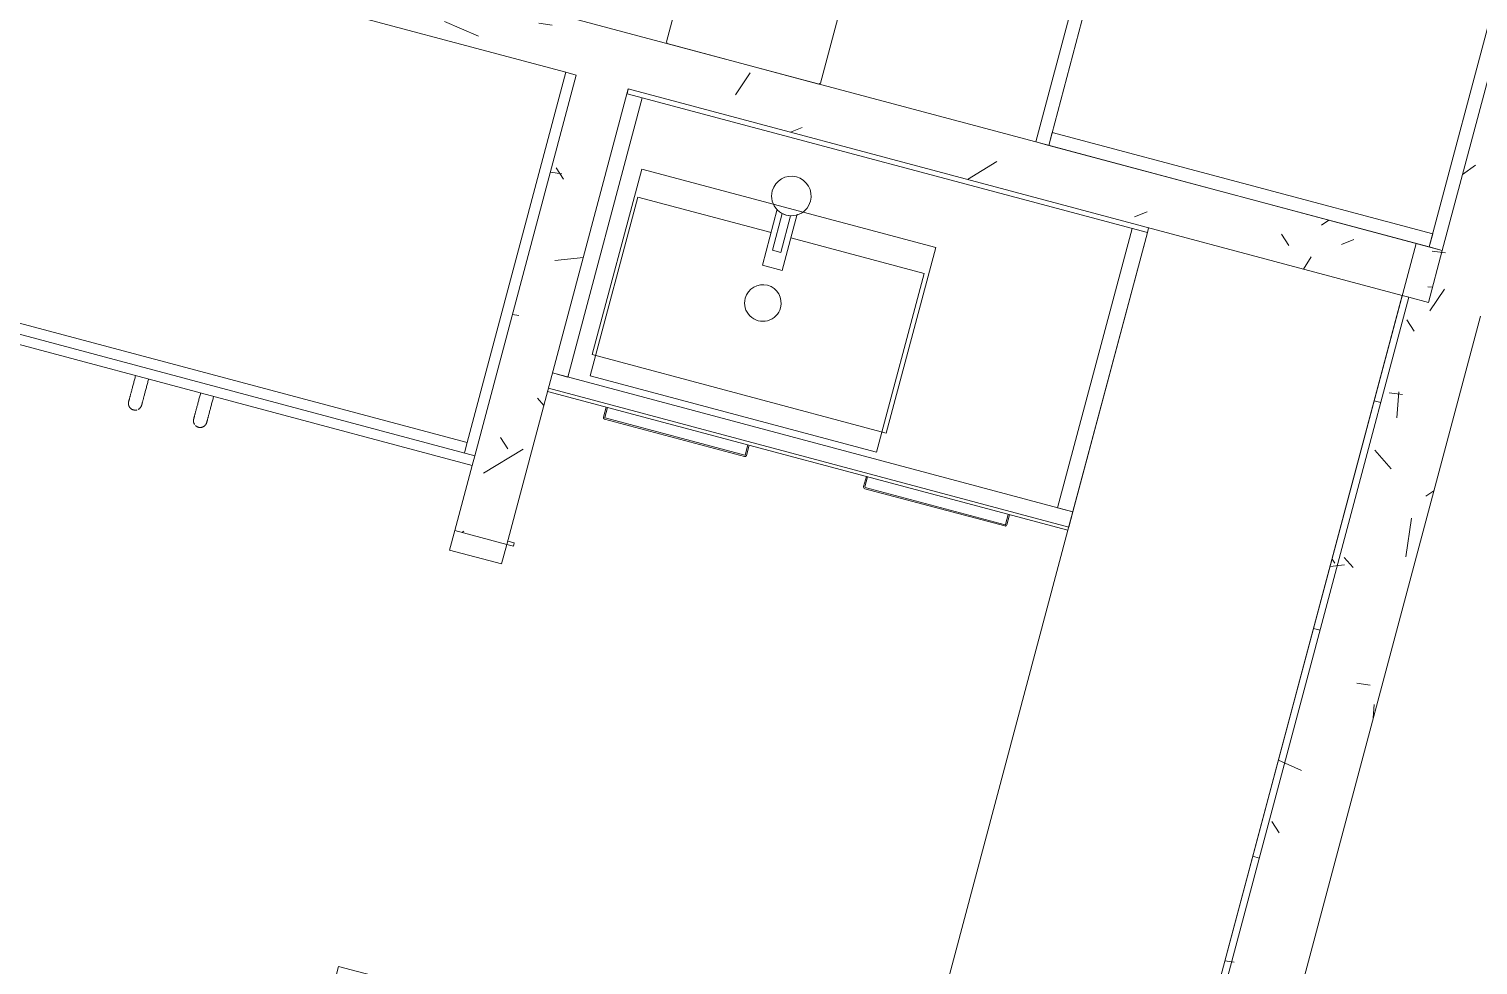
# Model space of a CAD drawing. Header units: metres. Extents: x 689715 to 690980, y 1005284 to 1006835.
# Drawn here: x 690783.998 to 690786.15, y 1005575.535 to 1005576.925 of the extents above; entities that cross this region are included whole.
import ezdxf

# ---------------------------------------------------------------- set-up
doc = ezdxf.new("R2010")
doc.units = ezdxf.units.M
doc.linetypes.add('HIDDEN', pattern=[0.375, 0.25, -0.125])
doc.linetypes.add('PHANTOM', pattern=[2.5, 1.25, -0.25, 0.25, -0.25, 0.25, -0.25])
doc.layers.add('0_HUELLAS CASAS CASTILLA', color=1, linetype='Continuous')
doc.layers.add('0_NUMERO DE LOTE FASE V', color=3, linetype='Continuous')
for name, color, linetype, lineweight in [('Aparatos sanitarios', 8, 'Continuous', 13), ('Bordes comunes', 7, 'Continuous', 13), ('Elementos de detalle', 7, 'Continuous', 13), ('Líneas ocultas', 7, 'HIDDEN', 13), ('Modelos genéricos', 7, 'Continuous', 13), ('Muebles de obra', 8, 'Continuous', 13), ('Muros', 7, 'Continuous', 13), ('Patrón de corte', 7, 'Continuous', 13), ('Puertas', 7, 'Continuous', 13)]:
    doc.layers.add(name, color=color, linetype=linetype, lineweight=lineweight)
pattern_1 = [(49.99999999999996, (0, -2.328306436538696e-10), (0.4377584771638401, -0.03836033982117172), [0.04599999999999997, -0.5029999999999996]), (354.9999999999999, (0, -2.328306436538696e-10), (-0.0843952140696779, 0.4580987315439033), [0.037, -0.402]), (100.451, (0.03600000008009374, -0.003000000258907676), (0.3526758939897786, 0.4199401312074266), [0.03899999999999999, -0.427]), (46.18399999999996, (0, 0.121999999973923), (0.6506308650644553, -0.1004214988211121), [0.06899999999999998, -0.7539999999999997]), (96.63599999999995, (0.05400000012014061, 0.113999999826774), (0.570191611846052, 0.5938707988951815), [0.058, -0.6409999999999998]), (351.1839999999999, (0, 0.121999999973923), (0.5697220635397624, 0.5936975411065765), [0.05499999999999999, -0.6039999999999999]), (21, (0.06099999987054616, 0.09100000001490116), (0.3642747293136029, -0.245780230253577), [0.04599999999999997, -0.5029999999999996]), (326, (0.06099999987054616, 0.09100000001490116), (0.1482769546615402, 0.4415777901075864), [0.03699999999999999, -0.4019999999999999]), (71.451, (0.09099999989848584, 0.07100000022910535), (0.512048302653334, 0.1963072483374968), [0.03900000000000001, -0.4270000000000002]), (37.49999999999998, (0, -2.328306436538696e-10), (0.007375797972208928, 0.2022933454275577), [0.02, -0.3769999999999999, 0.02, -0.3879999999999999, -0.4039999999999999]), (37.49999999999998, (0, -2.328306436538696e-10), (0.007375797972208928, 0.2022933454275577), [-0.8059999999999998, 0.02, -0.384]), (7.49999999999994, (0, -2.328306436538696e-10), (0.1600503399492728, 0.2399435114399267), [0.02, -0.2129999999999999, 0.02, -0.3679999999999999, -0.154]), (7.49999999999994, (0, -2.328306436538696e-10), (0.1600503399492728, 0.2399435114399267), [-0.6209999999999999, 0.02, -0.134]), (327.5, (-0.136000000173226, -2.328306436538696e-10), (0.325416223879766, -0.01404568388630395), [0.02, -0.132, 0.02, -0.455, -0.6309999999999999]), (327.5, (-0.136000000173226, -2.328306436538696e-10), (0.325416223879766, -0.01404568388630395), [-0.6279999999999999, 0.02, -0.6109999999999999]), (317.4999999999999, (-0.1970000000437722, -2.328306436538696e-10), (0.3554815006055005, 0.06081860510782444), [0.01999999999999999, -0.1779999999999999, 0.01999999999999999, -0.2959999999999999, -0.4479999999999997]), (317.4999999999999, (-0.1970000000437722, -2.328306436538696e-10), (0.3554815006055005, 0.06081860510782444), [-0.5139999999999997, 0.01999999999999999, -0.4279999999999998])]
pattern_2 = [(140, (365.6615329065826, -24.78183759388048), (0.03836033982117162, 0.4377584771638401), [0.04599999999999998, -0.5029999999999997]), (85, (365.6615329065826, -24.78183759388048), (-0.4580987315439033, -0.08439521406967798), [0.037, -0.402]), (190.451, (365.6645329066087, -24.74583759397501), (-0.4199401312074266, 0.3526758939897785), [0.03899999999999999, -0.4269999999999999]), (136.184, (365.5395329066087, -24.78183759393869), (0.1004214988211119, 0.6506308650644553), [0.06899999999999996, -0.7539999999999996]), (186.636, (365.547532906523, -24.72783759376034), (-0.5938707988951817, 0.5701916118460519), [0.05799999999999999, -0.6409999999999997]), (81.18399999999997, (365.5395329066087, -24.78183759393869), (-0.5936975411065766, 0.5697220635397623), [0.055, -0.6039999999999999]), (111, (365.5705329065677, -24.72083759383531), (0.2457802302535768, 0.3642747293136031), [0.04599999999999999, -0.5029999999999998]), (55.99999999999997, (365.5705329065677, -24.72083759383531), (-0.4415777901075864, 0.1482769546615401), [0.03699999999999998, -0.4019999999999998]), (161.451, (365.5905329065863, -24.690837593982), (-0.1963072483374969, 0.512048302653334), [0.03899999999999999, -0.4269999999999999]), (127.5, (365.6615329065826, -24.78183759388048), (-0.2022933454275577, 0.007375797972208886), [0.02, -0.3769999999999999, 0.02, -0.3879999999999999, -0.4039999999999999]), (127.5, (365.6615329065826, -24.78183759388048), (-0.2022933454275577, 0.007375797972208886), [-0.8059999999999998, 0.02, -0.384]), (97.49999999999997, (365.6615329065826, -24.78183759388048), (-0.2399435114399267, 0.1600503399492727), [0.02, -0.2129999999999999, 0.02, -0.3679999999999999, -0.154]), (97.49999999999997, (365.6615329065826, -24.78183759388048), (-0.2399435114399267, 0.1600503399492727), [-0.6209999999999999, 0.02, -0.134]), (57.49999999999999, (365.6615329065826, -24.91783759393729), (0.01404568388630387, 0.325416223879766), [0.02, -0.132, 0.02, -0.4550000000000001, -0.6309999999999999]), (57.49999999999999, (365.6615329065826, -24.91783759393729), (0.01404568388630387, 0.325416223879766), [-0.6279999999999999, 0.02, -0.6109999999999999]), (47.49999999999995, (365.6615329065826, -24.97883759392425), (-0.0608186051078245, 0.3554815006055005), [0.02, -0.178, 0.02, -0.296, -0.4479999999999998]), (47.49999999999995, (365.6615329065826, -24.97883759392425), (-0.0608186051078245, 0.3554815006055005), [-0.5139999999999999, 0.02, -0.4279999999999999])]

# ---------------------------------------------------------------- blocks, each defined once
blk = doc.blocks.new('012-AR_CASTILLA_MODELO B_rvt-1-PLANO CLAVE _8 CASAS EN HILERA_ - Dependent 1')
at = {"layer": 'Patrón de corte'}
h = blk.add_hatch(dxfattribs=at)
h.set_pattern_fill('HORMIGÓN', color=254, scale=0.9999999999999999, style=0, pattern_type=2)
h.set_pattern_definition(pattern_1)
h.paths.add_polyline_path([(14.74183760152664, 87.69771324051544), (14.86183760140557, 87.69771324028261), (14.8618376016384, 90.31001324043609), (14.84644194558496, 90.31001324043609), (14.84644194552675, 90.33541324059479), (14.8618376016384, 90.33541324012913), (14.86183760169661, 90.85271324054338), (14.74183760146843, 90.85271324007772), (14.74183760152664, 87.77771324058995)], flags=0)
h = blk.add_hatch(dxfattribs=at)
h.set_pattern_fill('HORMIGÓN', color=254, scale=0.9999999999999999, style=0, pattern_type=2)
h.set_pattern_definition(pattern_1)
h.paths.add_polyline_path([(14.82183760148473, 79.59754749690183), (14.82183760136832, 87.69771324028261), (14.74183760152664, 87.69771324051544), (14.74183760152664, 79.59754749643616)], flags=0)
at = {"layer": 'Muros', "color": 253}
for p, q in [((14.74183760146843, 90.85271324007772), (14.74183760152664, 87.77771324058995)), ((14.86183760140557, 87.69771324028261), (14.8618376016384, 90.31001324043609)), ((14.82183760148473, 79.59754749690183), (14.82183760136832, 87.69771324028261)), ((14.82183760136832, 87.69771324028261), (14.86183760140557, 87.69771324028261))]:
    blk.add_line(p, q, dxfattribs=at)
blk = doc.blocks.new('PV_PUERTA CORREDERA - _70 x 2_18-1755670-PLANO CLAVE _8 CASAS EN HILERA_ - Dependent 1')
at = {"layer": 'Líneas ocultas', "color": 253}
for p, q in [((0.35, 0.09599999999999326), (0.35, 0.04499999999999325)), ((0.9899999999999999, 0.09599999999999326), (0.35, 0.09599999999999326)), ((0.9899999999999999, 0.09599999999999326), (0.9899999999999999, 0.04499999999999325)), ((0.9899999999999999, 0.04499999999999325), (0.35, 0.04499999999999325))]:
    blk.add_line(p, q, dxfattribs=at)
at = {"layer": 'Puertas', "color": 9, "lineweight": 9}
for p, q in [((-0.3550000000000032, 0.04999999999999662), (-0.3550000000000032, 0.03999999999999715)), ((-0.3500000000000032, 0.04999999999999662), (-0.3550000000000032, 0.04999999999999662)), ((-0.3500000000000032, 0.03999999999999716), (-0.3500000000000032, 0.04999999999999662)), ((0.3550000000000005, 0.04999999999999782), (0.3500000000000001, 0.04999999999999794)), ((0.3500000000000001, 0.04999999999999794), (0.3500000000000001, 0.03999999999999634)), ((0.3550000000000005, 0.03999999999999625), (0.3550000000000005, 0.04999999999999782)), ((-0.3200000000000047, 0.03999999999999669), (-0.3500000000000032, 0.03999999999999663)), ((-0.3200000000000046, -0.04000000000000329), (-0.3200000000000047, 0.03999999999999669)), ((0.3500000000000006, 0.03999999999999781), (0.3200000000000019, 0.03999999999999788)), ((0.3200000000000019, 0.03999999999999788), (0.3200000000000019, -0.04000000000000221)), ((-0.3500000000000031, -0.04000000000000336), (-0.3200000000000046, -0.04000000000000329)), ((0.3200000000000019, -0.04000000000000221), (0.3500000000000003, -0.04000000000000204))]:
    blk.add_line(p, q, dxfattribs=at)
blk = doc.blocks.new('PV_CLOSET - CLOSET DE 1_83-940808-PLANO CLAVE _8 CASAS EN HILERA_ - Dependent 1')
at = {"layer": 'Muebles de obra'}
for p, q in [((0.8990000000000112, -2.97788460557058e-15), (-0.8989999999999845, -2.97788460557058e-15)), ((-0.8989999999999844, -2.97788460557058e-15), (-0.8989999999999844, -0.5689999999999991)), ((0.8990000000000113, -0.5690000000000002), (0.8990000000000112, -2.97788460557058e-15)), ((-0.898999999999968, -0.569), (-0.01600000000000015, -0.569)), ((-0.898999999999968, -0.569), (-0.898999999999968, -0.5849999999999996)), ((-0.01600000000000015, -0.5849999999999996), (-0.01600000000000015, -0.569)), ((0.01600000000000015, -0.569), (0.8990000000000322, -0.569)), ((0.01600000000000015, -0.5849999999999996), (0.01600000000000015, -0.569)), ((0.8990000000000322, -0.569), (0.8990000000000322, -0.5849999999999996)), ((-0.9150000000000001, -0.585), (0.914999999999998, -0.585)), ((-0.9150000000000001, -0.5999999999999999), (-0.9150000000000001, -0.585)), ((0.9149999999999981, -0.5999999999999999), (-0.915, -0.5999999999999999)), ((0.9149999999999981, -0.585), (0.9149999999999981, -0.5999999999999999))]:
    blk.add_line(p, q, dxfattribs=at)
at = {"layer": 'Muebles de obra', "flags": 128}
for points in [[(-0.5175000000000015, -0.6000000000000618), (-0.5175000000000015, -0.6015995733675272), (-0.5175000000000015, -0.6031965877588289), (-0.5175000000000015, -0.6047884882916182), (-0.5175000000000015, -0.6063727282646315), (-0.5175000000000015, -0.6079467732318647), (-0.5175000000000015, -0.609508105057148), (-0.5175000000000015, -0.6110542259426268), (-0.5175000000000015, -0.6125826624247066), (-0.5175000000000015, -0.6140909693310658), (-0.5175000000000015, -0.6155767336924086), (-0.5175000000000015, -0.6170375786027016), (-0.5175000000000015, -0.6184711670217209), (-0.5175000000000015, -0.6198752055138114), (-0.5175000000000015, -0.621247447916897), (-0.5175000000000015, -0.622585698935864), (-0.5175000000000015, -0.6238878176545579), (-0.5175000000000015, -0.6251517209608008), (-0.5175000000000015, -0.6263753868789209), (-0.5175000000000015, -0.6275568578044832), (-0.5175000000000015, -0.628694243636043), (-0.5175000000000015, -0.6297857247988964), (-0.5175000000000015, -0.6308295551560212), (-0.5175000000000015, -0.6318240648015166), (-0.5175000000000015, -0.6327676627321016), (-0.5175000000000015, -0.6336588393923782), (-0.5175000000000015, -0.6344961690897953), (-0.5175000000000015, -0.6352783122754604), (-0.5175000000000015, -0.6360040176871221), (-0.5175000000000015, -0.6366721243509326), (-0.5175000000000015, -0.6372815634387512), (-0.5175000000000015, -0.6378313599780426), (-0.5175000000000015, -0.6383206344116303), (-0.5175000000000015, -0.6387486040047926), (-0.5175000000000015, -0.639114584097474), (-0.5175000000000015, -0.6394179891996002), (-0.5175000000000015, -0.6396583339277285), (-0.5175000000000015, -0.6398352337815677), (-0.5175000000000015, -0.6399484057590843), (-0.5175000000000015, -0.6399976688092605)], [(-0.4975000000000017, -0.6400000000000624), (-0.4975000000000017, -0.6399680042665008), (-0.4975000000000017, -0.6398720682521664), (-0.4975000000000017, -0.639712345434216), (-0.4975000000000017, -0.6394890913350866), (-0.4975000000000017, -0.6392026631137118), (-0.4975000000000017, -0.6388535189941427), (-0.4975000000000017, -0.6384422175324923), (-0.4975000000000017, -0.6379694167233593), (-0.4975000000000017, -0.6374358729471788), (-0.4975000000000017, -0.6368424397601775), (-0.4975000000000017, -0.6361900665288602), (-0.4975000000000017, -0.635479796911233), (-0.4975000000000017, -0.634712767187168), (-0.4975000000000017, -0.6338902044405985), (-0.4975000000000017, -0.633013424596449), (-0.4975000000000017, -0.6320838303154334), (-0.4975000000000017, -0.6311029087500989), (-0.4975000000000017, -0.6300722291656977), (-0.4975000000000017, -0.6289934404296976), (-0.4975000000000017, -0.6278682683739489), (-0.4975000000000017, -0.6266985130337147), (-0.4975000000000017, -0.6254860457680054), (-0.4975000000000017, -0.6242328062657998), (-0.4975000000000017, -0.6229407994429603), (-0.4975000000000017, -0.6216120922347866), (-0.4975000000000017, -0.6202488102893736), (-0.4975000000000017, -0.6188531345670113), (-0.4975000000000017, -0.6174272978511307), (-0.4975000000000017, -0.6159735811763127), (-0.4975000000000017, -0.6144943101791289), (-0.4975000000000017, -0.6129918513776134), (-0.4975000000000017, -0.6114686083853398), (-0.4975000000000017, -0.6099270180661577), (-0.4975000000000017, -0.6083695466357185), (-0.4975000000000017, -0.6067986857160725), (-0.4975000000000017, -0.6052169483495881), (-0.4975000000000017, -0.6036268649786352), (-0.4975000000000017, -0.602030979397405), (-0.4975000000000017, -0.6004318446823922), (-0.4975000000000017, -0.6000000000000628)], [(-0.4175000000000134, -0.6000000000000596), (-0.4175000000000134, -0.601599573367525), (-0.4175000000000134, -0.6031965877588268), (-0.4175000000000134, -0.6047884882916161), (-0.4175000000000134, -0.6063727282646293), (-0.4175000000000134, -0.6079467732318614), (-0.4175000000000134, -0.6095081050571448), (-0.4175000000000134, -0.6110542259426235), (-0.4175000000000134, -0.6125826624247045), (-0.4175000000000134, -0.6140909693310626), (-0.4175000000000134, -0.6155767336924054), (-0.4175000000000134, -0.6170375786026995), (-0.4175000000000134, -0.6184711670217188), (-0.4175000000000134, -0.6198752055138091), (-0.4175000000000134, -0.6212474479168948), (-0.4175000000000134, -0.6225856989358608), (-0.4175000000000134, -0.6238878176545547), (-0.4175000000000134, -0.6251517209607987), (-0.4175000000000134, -0.6263753868789177), (-0.4175000000000134, -0.627556857804481), (-0.4175000000000134, -0.6286942436360408), (-0.4175000000000134, -0.629785724798893), (-0.4175000000000134, -0.6308295551560179), (-0.4175000000000134, -0.6318240648015145), (-0.4175000000000134, -0.6327676627320994), (-0.4175000000000134, -0.633658839392375), (-0.4175000000000134, -0.6344961690897931), (-0.4175000000000134, -0.6352783122754572), (-0.4175000000000134, -0.6360040176871189), (-0.4175000000000134, -0.6366721243509303), (-0.4175000000000134, -0.637281563438748), (-0.4175000000000134, -0.6378313599780405), (-0.4175000000000134, -0.6383206344116271), (-0.4175000000000134, -0.6387486040047894), (-0.4175000000000134, -0.6391145840974708), (-0.4175000000000134, -0.6394179891995981), (-0.4175000000000134, -0.6396583339277264), (-0.4175000000000134, -0.6398352337815644), (-0.4175000000000134, -0.6399484057590821), (-0.4175000000000134, -0.6399976688092583)], [(-0.3975000000000136, -0.6400000000000592), (-0.3975000000000136, -0.6399680042664975), (-0.3975000000000136, -0.6398720682521631), (-0.3975000000000136, -0.6397123454342127), (-0.3975000000000136, -0.6394890913350845), (-0.3975000000000136, -0.6392026631137085), (-0.3975000000000136, -0.6388535189941406), (-0.3975000000000136, -0.6384422175324891), (-0.3975000000000136, -0.6379694167233572), (-0.3975000000000136, -0.6374358729471756), (-0.3975000000000136, -0.6368424397601743), (-0.3975000000000136, -0.636190066528857), (-0.3975000000000136, -0.6354797969112298), (-0.3975000000000136, -0.6347127671871647), (-0.3975000000000136, -0.6338902044405963), (-0.3975000000000136, -0.6330134245964458), (-0.3975000000000136, -0.6320838303154311), (-0.3975000000000136, -0.6311029087500967), (-0.3975000000000136, -0.6300722291656955), (-0.3975000000000136, -0.6289934404296943), (-0.3975000000000136, -0.6278682683739457), (-0.3975000000000136, -0.6266985130337115), (-0.3975000000000136, -0.6254860457680022), (-0.3975000000000136, -0.6242328062657976), (-0.3975000000000136, -0.6229407994429571), (-0.3975000000000136, -0.6216120922347844), (-0.3975000000000136, -0.6202488102893704), (-0.3975000000000136, -0.6188531345670091), (-0.3975000000000136, -0.6174272978511275), (-0.3975000000000136, -0.6159735811763105), (-0.3975000000000136, -0.6144943101791257), (-0.3975000000000136, -0.6129918513776101), (-0.3975000000000136, -0.6114686083853377), (-0.3975000000000136, -0.6099270180661543), (-0.3975000000000136, -0.6083695466357152), (-0.3975000000000136, -0.6067986857160692), (-0.3975000000000136, -0.6052169483495848), (-0.3975000000000136, -0.6036268649786319), (-0.3975000000000136, -0.6020309793974018), (-0.3975000000000136, -0.60043184468239), (-0.3975000000000136, -0.6000000000000596)], [(0.3974999999999833, -0.6000000000000628), (0.3974999999999833, -0.6015995733675282), (0.3974999999999833, -0.60319658775883), (0.3974999999999833, -0.6047884882916194), (0.3974999999999833, -0.6063727282646325), (0.3974999999999833, -0.6079467732318657), (0.3974999999999833, -0.609508105057148), (0.3974999999999833, -0.6110542259426278), (0.3974999999999833, -0.6125826624247077), (0.3974999999999833, -0.6140909693310658), (0.3974999999999833, -0.6155767336924086), (0.3974999999999833, -0.6170375786027027), (0.3974999999999833, -0.618471167021722), (0.3974999999999833, -0.6198752055138125), (0.3974999999999833, -0.6212474479168981), (0.3974999999999833, -0.622585698935863), (0.3974999999999833, -0.623887817654559), (0.3974999999999833, -0.625151720960802), (0.3974999999999833, -0.6263753868789209), (0.3974999999999833, -0.6275568578044843), (0.3974999999999833, -0.628694243636044), (0.3974999999999833, -0.6297857247988964), (0.3974999999999833, -0.6308295551560222), (0.3974999999999833, -0.6318240648015178), (0.3974999999999833, -0.6327676627321026), (0.3974999999999833, -0.6336588393923782), (0.3974999999999833, -0.6344961690897964), (0.3974999999999833, -0.6352783122754604), (0.3974999999999833, -0.6360040176871232), (0.3974999999999833, -0.6366721243509336), (0.3974999999999833, -0.6372815634387512), (0.3974999999999833, -0.6378313599780437), (0.3974999999999833, -0.6383206344116314), (0.3974999999999833, -0.6387486040047926), (0.3974999999999833, -0.6391145840974751), (0.3974999999999833, -0.6394179891996002), (0.3974999999999833, -0.6396583339277296), (0.3974999999999833, -0.6398352337815677), (0.3974999999999833, -0.6399484057590854), (0.3974999999999833, -0.6399976688092616)], [(0.4174999999999831, -0.6400000000000624), (0.4174999999999831, -0.6399680042665018), (0.4174999999999831, -0.6398720682521675), (0.4174999999999831, -0.6397123454342171), (0.4174999999999831, -0.6394890913350877), (0.4174999999999831, -0.6392026631137118), (0.4174999999999831, -0.6388535189941438), (0.4174999999999831, -0.6384422175324934), (0.4174999999999831, -0.6379694167233604), (0.4174999999999831, -0.63743587294718), (0.4174999999999831, -0.6368424397601775), (0.4174999999999831, -0.6361900665288613), (0.4174999999999831, -0.6354797969112341), (0.4174999999999831, -0.6347127671871691), (0.4174999999999831, -0.6338902044405995), (0.4174999999999831, -0.633013424596449), (0.4174999999999831, -0.6320838303154344), (0.4174999999999831, -0.6311029087500999), (0.4174999999999831, -0.6300722291656988), (0.4174999999999831, -0.6289934404296976), (0.4174999999999831, -0.62786826837395), (0.4174999999999831, -0.6266985130337147), (0.4174999999999831, -0.6254860457680054), (0.4174999999999831, -0.6242328062658008), (0.4174999999999831, -0.6229407994429603), (0.4174999999999831, -0.6216120922347876), (0.4174999999999831, -0.6202488102893736), (0.4174999999999831, -0.6188531345670113), (0.4174999999999831, -0.6174272978511318), (0.4174999999999831, -0.6159735811763127), (0.4174999999999831, -0.61449431017913), (0.4174999999999831, -0.6129918513776145), (0.4174999999999831, -0.6114686083853409), (0.4174999999999831, -0.6099270180661577), (0.4174999999999831, -0.6083695466357195), (0.4174999999999831, -0.6067986857160725), (0.4174999999999831, -0.6052169483495881), (0.4174999999999831, -0.6036268649786352), (0.4174999999999831, -0.602030979397405), (0.4174999999999831, -0.6004318446823932), (0.4174999999999831, -0.6000000000000628)], [(0.4975000000000017, -0.6000000000000596), (0.4975000000000017, -0.601599573367525), (0.4975000000000017, -0.6031965877588268), (0.4975000000000017, -0.6047884882916161), (0.4975000000000017, -0.6063727282646304), (0.4975000000000017, -0.6079467732318625), (0.4975000000000017, -0.6095081050571448), (0.4975000000000017, -0.6110542259426246), (0.4975000000000017, -0.6125826624247055), (0.4975000000000017, -0.6140909693310637), (0.4975000000000017, -0.6155767336924054), (0.4975000000000017, -0.6170375786026995), (0.4975000000000017, -0.6184711670217188), (0.4975000000000017, -0.6198752055138091), (0.4975000000000017, -0.6212474479168948), (0.4975000000000017, -0.6225856989358619), (0.4975000000000017, -0.6238878176545558), (0.4975000000000017, -0.6251517209607987), (0.4975000000000017, -0.6263753868789188), (0.4975000000000017, -0.627556857804481), (0.4975000000000017, -0.6286942436360408), (0.4975000000000017, -0.6297857247988942), (0.4975000000000017, -0.630829555156019), (0.4975000000000017, -0.6318240648015145), (0.4975000000000017, -0.6327676627320994), (0.4975000000000017, -0.6336588393923761), (0.4975000000000017, -0.6344961690897931), (0.4975000000000017, -0.6352783122754583), (0.4975000000000017, -0.63600401768712), (0.4975000000000017, -0.6366721243509303), (0.4975000000000017, -0.6372815634387491), (0.4975000000000017, -0.6378313599780405), (0.4975000000000017, -0.6383206344116281), (0.4975000000000017, -0.6387486040047894), (0.4975000000000017, -0.6391145840974719), (0.4975000000000017, -0.6394179891995981), (0.4975000000000017, -0.6396583339277264), (0.4975000000000017, -0.6398352337815655), (0.4975000000000017, -0.6399484057590821), (0.4975000000000017, -0.6399976688092583)], [(0.5175000000000015, -0.6400000000000592), (0.5175000000000015, -0.6399680042664986), (0.5175000000000015, -0.6398720682521641), (0.5175000000000015, -0.6397123454342138), (0.5175000000000015, -0.6394890913350845), (0.5175000000000015, -0.6392026631137097), (0.5175000000000015, -0.6388535189941416), (0.5175000000000015, -0.6384422175324902), (0.5175000000000015, -0.6379694167233572), (0.5175000000000015, -0.6374358729471767), (0.5175000000000015, -0.6368424397601754), (0.5175000000000015, -0.6361900665288581), (0.5175000000000015, -0.6354797969112309), (0.5175000000000015, -0.6347127671871658), (0.5175000000000015, -0.6338902044405963), (0.5175000000000015, -0.6330134245964468), (0.5175000000000015, -0.6320838303154311), (0.5175000000000015, -0.6311029087500978), (0.5175000000000015, -0.6300722291656955), (0.5175000000000015, -0.6289934404296954), (0.5175000000000015, -0.6278682683739467), (0.5175000000000015, -0.6266985130337115), (0.5175000000000015, -0.6254860457680033), (0.5175000000000015, -0.6242328062657976), (0.5175000000000015, -0.6229407994429582), (0.5175000000000015, -0.6216120922347844), (0.5175000000000015, -0.6202488102893714), (0.5175000000000015, -0.6188531345670091), (0.5175000000000015, -0.6174272978511286), (0.5175000000000015, -0.6159735811763105), (0.5175000000000015, -0.6144943101791268), (0.5175000000000015, -0.6129918513776113), (0.5175000000000015, -0.6114686083853388), (0.5175000000000015, -0.6099270180661555), (0.5175000000000015, -0.6083695466357163), (0.5175000000000015, -0.6067986857160703), (0.5175000000000015, -0.6052169483495848), (0.5175000000000015, -0.603626864978633), (0.5175000000000015, -0.6020309793974029), (0.5175000000000015, -0.60043184468239), (0.5175000000000015, -0.6000000000000596)], [(-0.5175000000000015, -0.6400000000000613), (-0.5175000000000015, -0.6399680042665008), (-0.5175000000000015, -0.6398720682521664), (-0.5175000000000015, -0.639712345434216), (-0.5175000000000015, -0.6394890913350866), (-0.5175000000000015, -0.6392026631137118), (-0.5175000000000015, -0.6388535189941427), (-0.5175000000000015, -0.6384422175324923), (-0.5175000000000015, -0.6379694167233593), (-0.5175000000000015, -0.6374358729471788), (-0.5175000000000015, -0.6368424397601775), (-0.5175000000000015, -0.6361900665288602)], [(-0.5140122966052784, -0.647588807081871), (-0.5143105588050747, -0.6473223144403638), (-0.5145979255636226, -0.6470441076577624), (-0.5148739371554152, -0.6467546318055729), (-0.51513815202078, -0.6464543499834057), (-0.5153901474722982, -0.6461437425781185), (-0.5156295203710015, -0.645823306495303), (-0.5158558877713144, -0.6454935543643331), (-0.5160688875336905, -0.6451550137182767), (-0.5162681789039446, -0.6448082261499479), (-0.5164534430583957, -0.6444537464454798), (-0.5166243836139218, -0.6440921416967819), (-0.5167807271020951, -0.6437239903943123), (-0.5169222234066885, -0.6433498815016204), (-0.5170486461637992, -0.6429704135131303), (-0.5171597931239817, -0.6425861934966726), (-0.5172554864758143, -0.642197836122313), (-0.5173355731303427, -0.6418059626790039), (-0.5173999249660071, -0.6414112000806599), (-0.5174484390335963, -0.6410141798632284), (-0.5174810377209521, -0.6406155371743602), (-0.517497668877131, -0.6402159097573229), (-0.5175000000000015, -0.6400000000000613)], [(-0.4975000000000017, -0.6400000000000613), (-0.4975079989333924, -0.6403998933419274), (-0.4975319829369749, -0.6407991469397532), (-0.4975719136414641, -0.6411971220729504), (-0.4976277271662454, -0.6415931820662032), (-0.4976993342215885, -0.6419866933080118), (-0.4977866202514825, -0.6423770262643327), (-0.4978894456168929, -0.6427635564857032), (-0.4980076458191774, -0.6431456656062233), (-0.4981410317632226, -0.6435227423328126), (-0.4982893900599745, -0.6438941834231489), (-0.4984524833678028, -0.644259394650721), (-0.4986300507722093, -0.6446177917554758), (-0.4988218082032242, -0.644968801378499), (-0.4990274488898677, -0.6453118619792707), (-0.4992466438509053, -0.6456464247340122), (-0.4994790424211606, -0.6459719544136854), (-0.499724272812492, -0.6462879302402461), (-0.4999819427085948, -0.6465938467197762), (-0.5002516398925935, -0.6468892144511672), (-0.5005329329065301, -0.6471735609090569), (-0.5008253717415878, -0.6474464311997703), (-0.5011284885580178, -0.6477073887890512), (-0.5014417984335674, -0.6479560162004251), (-0.501764800139278, -0.648191915683071), (-0.5020969769413209, -0.6484147098481408), (-0.5024377974276747, -0.6486240422724958), (-0.502786716358265, -0.6488195780689121), (-0.5031431755372356, -0.649001004421827), (-0.5035066047059393, -0.649168031087779), (-0.5038764224552359, -0.6493203908597337), (-0.5042520371556142, -0.6494578399945571), (-0.5046328479036816, -0.6495801586029543), (-0.5050182454834782, -0.6496871510012451), (-0.5054076133410863, -0.6497786460244147), (-0.5058003285709987, -0.6498544972999465), (-0.50619576291262, -0.6499145834819786), (-0.5065932837553591, -0.6499588084454375), (-0.5069922551506647, -0.6499871014398177), (-0.5073920388294212, -0.6499994172023615), (-0.5077919952230158, -0.6499957360304769), (-0.5081914844865425, -0.6499760638132532), (-0.508589867522401, -0.649940432022043), (-0.5089865070027146, -0.6498888976601086), (-0.5093807683889313, -0.6498215431714373), (-0.5097720209469321, -0.649738476308843), (-0.5101596387560915, -0.649639829961586), (-0.510543001710601, -0.6495257619427779), (-0.5109214965115114, -0.6493964547369145), (-0.5112945176478845, -0.6492521152079433), (-0.5116614683654733, -0.6490929742683189), (-0.5120217616214111, -0.6489192865095949), (-0.5123748210233466, -0.6487313297951375)], [(-0.4975000000000017, -0.6383206344116303), (-0.4975000000000017, -0.6387486040047915), (-0.4975000000000017, -0.639114584097474), (-0.4975000000000017, -0.6394179891996002), (-0.4975000000000017, -0.6396583339277285), (-0.4975000000000017, -0.6398352337815666), (-0.4975000000000017, -0.6399484057590843), (-0.4975000000000017, -0.6399976688092605)], [(-0.4175000000000134, -0.6400000000000592), (-0.4175000000000134, -0.6399680042664975), (-0.4175000000000134, -0.6398720682521631), (-0.4175000000000134, -0.6397123454342127), (-0.4175000000000134, -0.6394890913350845), (-0.4175000000000134, -0.6392026631137085), (-0.4175000000000134, -0.6388535189941406), (-0.4175000000000134, -0.6384422175324891), (-0.4175000000000134, -0.637969416723356)], [(-0.4024377974276866, -0.6486240422724926), (-0.4027867163582748, -0.6488195780689089), (-0.4031431755372454, -0.6490010044218237), (-0.4035066047059513, -0.6491680310877769), (-0.4038764224552456, -0.6493203908597316), (-0.4042520371556261, -0.6494578399945539), (-0.4046328479036956, -0.649580158602951), (-0.4050182454834901, -0.6496871510012419), (-0.4054076133411004, -0.6497786460244125), (-0.4058003285710106, -0.6498544972999433), (-0.4061957629126319, -0.6499145834819753), (-0.4065932837553688, -0.6499588084454343), (-0.4069922551506788, -0.6499871014398145), (-0.4073920388294309, -0.6499994172023583), (-0.4077919952230256, -0.6499957360304737), (-0.4081914844865544, -0.6499760638132511), (-0.4085898675224108, -0.6499404320220397), (-0.4089865070027286, -0.6498888976601053), (-0.4093807683889432, -0.649821543171434), (-0.4097720209469461, -0.6497384763088397), (-0.4101596387561034, -0.6496398299615828), (-0.4105430017106107, -0.6495257619427747), (-0.4109214965115212, -0.6493964547369112), (-0.4112945176478964, -0.6492521152079401), (-0.4116614683654853, -0.6490929742683157), (-0.412021761621423, -0.6489192865095916), (-0.4123748210233564, -0.6487313297951341), (-0.4127200817515613, -0.6485294048155875), (-0.4130569914625196, -0.6483138346078454), (-0.4133850111725692, -0.648084964038254), (-0.4137036161201407, -0.647843159250904), (-0.4140122966052881, -0.6475888070818688), (-0.4143105588050865, -0.6473223144403616), (-0.4145979255636345, -0.6470441076577603), (-0.4148739371554271, -0.6467546318055708), (-0.4151381520207918, -0.6464543499834025), (-0.4153901474723101, -0.6461437425781151), (-0.4156295203710135, -0.6458233064952997), (-0.4158558877713285, -0.6454935543643299), (-0.4160688875337046, -0.6451550137182734), (-0.4162681789039565, -0.6448082261499447), (-0.4164534430584098, -0.6444537464454765), (-0.4166243836139337, -0.6440921416967786), (-0.416780727102107, -0.64372399039431), (-0.4169222234067003, -0.6433498815016172), (-0.417048646163809, -0.6429704135131271), (-0.4171597931239936, -0.6425861934966705), (-0.4172554864758241, -0.6421978361223097), (-0.4173355731303546, -0.6418059626790007), (-0.4173999249660189, -0.6414112000806577), (-0.4174484390336103, -0.6410141798632252), (-0.4174810377209662, -0.6406155371743579), (-0.417497668877143, -0.6402159097573197), (-0.4175000000000134, -0.6400000000000592)], [(-0.3975000000000136, -0.6400000000000592), (-0.3975079989334043, -0.6403998933419253), (-0.3975319829369868, -0.6407991469397509), (-0.397571913641476, -0.6411971220729472), (-0.3976277271662573, -0.6415931820662011), (-0.3976993342216004, -0.6419866933080096), (-0.3977866202514922, -0.6423770262643294), (-0.3978894456169069, -0.6427635564856999), (-0.3980076458191893, -0.6431456656062201), (-0.3981410317632345, -0.6435227423328094), (-0.3982893900599843, -0.6438941834231456), (-0.3984524833678147, -0.6442593946507189), (-0.3986300507722212, -0.6446177917554726), (-0.3988218082032383, -0.6449688013784958), (-0.3990274488898796, -0.6453118619792675), (-0.3992466438509172, -0.6456464247340089), (-0.3994790424211703, -0.6459719544136822), (-0.3997242728125039, -0.6462879302402429), (-0.3999819427086045, -0.6465938467197739), (-0.4002516398926053, -0.646889214451164), (-0.400532932906542, -0.6471735609090536), (-0.4008253717416019, -0.647446431199767)], [(-0.3975000000000136, -0.6360040176871189), (-0.3975000000000136, -0.6366721243509292), (-0.3975000000000136, -0.637281563438748), (-0.3975000000000136, -0.6378313599780394), (-0.3975000000000136, -0.6383206344116271), (-0.3975000000000136, -0.6387486040047894), (-0.3975000000000136, -0.6391145840974708), (-0.3975000000000136, -0.639417989199597), (-0.3975000000000136, -0.6396583339277253), (-0.3975000000000136, -0.6398352337815644), (-0.3975000000000136, -0.6399484057590811), (-0.3975000000000136, -0.6399976688092572)], [(0.3974999999999833, -0.6400000000000624), (0.3974999999999833, -0.6399680042665018), (0.3974999999999833, -0.6398720682521664), (0.3974999999999833, -0.6397123454342171), (0.3974999999999833, -0.6394890913350877), (0.3974999999999833, -0.6392026631137118), (0.3974999999999833, -0.6388535189941438), (0.3974999999999833, -0.6384422175324934), (0.3974999999999833, -0.6379694167233604)], [(0.41256220257231, -0.6486240422724958), (0.4122132836417197, -0.6488195780689121), (0.4118568244627491, -0.649001004421827), (0.4114933952940454, -0.6491680310877801), (0.4111235775447489, -0.6493203908597337), (0.4107479628443705, -0.6494578399945582), (0.4103671520963032, -0.6495801586029543), (0.4099817545165066, -0.6496871510012451), (0.4095923866588962, -0.6497786460244157), (0.4091996714289861, -0.6498544972999476), (0.4088042370873626, -0.6499145834819786), (0.4084067162446257, -0.6499588084454386), (0.4080077448493179, -0.6499871014398177), (0.4076079611705636, -0.6499994172023615), (0.4072080047769689, -0.649995736030478), (0.4068085155134401, -0.6499760638132532), (0.4064101324775837, -0.649940432022043), (0.4060134929972701, -0.6498888976601086), (0.4056192316110535, -0.6498215431714384), (0.4052279790530527, -0.6497384763088441), (0.4048403612438933, -0.649639829961586), (0.4044569982893838, -0.6495257619427779), (0.4040785034884733, -0.6493964547369155), (0.4037054823521002, -0.6492521152079445), (0.4033385316345114, -0.6490929742683189), (0.4029782383785736, -0.648919286509596), (0.4026251789766381, -0.6487313297951375), (0.4022799182484353, -0.6485294048155907), (0.401943008537477, -0.6483138346078486), (0.4016149888274297, -0.6480849640382572), (0.4012963838798559, -0.6478431592509061), (0.4009877033947086, -0.647588807081872), (0.4006894411949101, -0.6473223144403649), (0.4004020744363621, -0.6470441076577635), (0.4001260628445696, -0.646754631805574), (0.3998618479792048, -0.6464543499834068), (0.3996098525276865, -0.6461437425781185), (0.3993704796289832, -0.645823306495303), (0.3991441122286703, -0.6454935543643331), (0.3989311124662942, -0.6451550137182767), (0.3987318210960402, -0.644808226149949), (0.3985465569415891, -0.6444537464454808), (0.3983756163860629, -0.6440921416967819), (0.3982192728978897, -0.6437239903943123), (0.3980777765932963, -0.6433498815016215), (0.3979513538361855, -0.6429704135131314), (0.397840206876003, -0.6425861934966737), (0.3977445135241704, -0.642197836122313), (0.397664426869642, -0.641805962679005), (0.3976000750339777, -0.6414112000806609), (0.3975515609663886, -0.6410141798632284), (0.3975189622790326, -0.6406155371743611), (0.3975023311228537, -0.640215909757324), (0.3974999999999833, -0.6400000000000624)], [(0.4174999999999831, -0.6400000000000624), (0.4174920010665923, -0.6403998933419285), (0.4174680170630077, -0.6407991469397543), (0.4174280863585206, -0.6411971220729515), (0.4173722728337394, -0.6415931820662043), (0.4173006657783962, -0.6419866933080128), (0.4172133797485023, -0.6423770262643337), (0.4171105543830919, -0.6427635564857032), (0.4169923541808073, -0.6431456656062233), (0.4168589682367622, -0.6435227423328126), (0.4167106099400102, -0.6438941834231489), (0.4165475166321841, -0.6442593946507221), (0.4163699492277754, -0.644617791755477), (0.4161781917967584, -0.644968801378499), (0.4159725511101171, -0.6453118619792707), (0.4157533561490794, -0.6456464247340122), (0.4155209575788242, -0.6459719544136854), (0.4152757271874927, -0.6462879302402472), (0.41501805729139, -0.6465938467197773), (0.4147483601073913, -0.6468892144511672), (0.4144670670934547, -0.6471735609090569), (0.414174628258397, -0.6474464311997703)], [(0.4174999999999831, -0.6360040176871232), (0.4174999999999831, -0.6366721243509336), (0.4174999999999831, -0.6372815634387512), (0.4174999999999831, -0.6378313599780437), (0.4174999999999831, -0.6383206344116303), (0.4174999999999831, -0.6387486040047926), (0.4174999999999831, -0.6391145840974751), (0.4174999999999831, -0.6394179891996002), (0.4174999999999831, -0.6396583339277296), (0.4174999999999831, -0.6398352337815677), (0.4174999999999831, -0.6399484057590854), (0.4174999999999831, -0.6399976688092616)], [(0.4975000000000017, -0.6400000000000592), (0.4975000000000017, -0.6399680042664986), (0.4975000000000017, -0.6398720682521631), (0.4975000000000017, -0.6397123454342138), (0.4975000000000017, -0.6394890913350845), (0.4975000000000017, -0.6392026631137085), (0.4975000000000017, -0.6388535189941406), (0.4975000000000017, -0.6384422175324902), (0.4975000000000017, -0.6379694167233572), (0.4975000000000017, -0.6374358729471767), (0.4975000000000017, -0.6368424397601754), (0.4975000000000017, -0.636190066528857)], [(0.5009877033947248, -0.6475888070818688), (0.5006894411949306, -0.6473223144403616), (0.5004020744363805, -0.6470441076577614), (0.5001260628445902, -0.6467546318055708), (0.4998618479792232, -0.6464543499834036), (0.4996098525277072, -0.6461437425781162), (0.4993704796290038, -0.6458233064953008), (0.4991441122286865, -0.6454935543643299), (0.4989311124663126, -0.6451550137182744), (0.4987318210960586, -0.6448082261499457), (0.4985465569416075, -0.6444537464454776), (0.4983756163860814, -0.6440921416967796), (0.4982192728979081, -0.64372399039431), (0.4980777765933147, -0.6433498815016182), (0.4979513538362061, -0.6429704135131281), (0.4978402068760214, -0.6425861934966705), (0.4977445135241888, -0.6421978361223109), (0.4976644268696604, -0.6418059626790017), (0.4976000750339961, -0.6414112000806577), (0.497551560966407, -0.6410141798632252), (0.497518962279051, -0.6406155371743579), (0.4975023311228721, -0.6402159097573208), (0.4975000000000017, -0.6400000000000592)], [(0.5175000000000015, -0.6400000000000592), (0.517492001066613, -0.6403998933419253), (0.5174680170630283, -0.6407991469397509), (0.5174280863585412, -0.6411971220729483), (0.5173722728337578, -0.6415931820662011), (0.5173006657784146, -0.6419866933080096), (0.5172133797485208, -0.6423770262643305), (0.5171105543831103, -0.6427635564857009), (0.5169923541808257, -0.6431456656062212), (0.5168589682367806, -0.6435227423328105), (0.5167106099400286, -0.6438941834231467), (0.5165475166322026, -0.6442593946507189), (0.516369949227796, -0.6446177917554737), (0.5161781917967789, -0.6449688013784958), (0.5159725511101355, -0.6453118619792675), (0.5157533561490979, -0.64564642473401), (0.5155209575788448, -0.6459719544136833), (0.5152757271875111, -0.646287930240244), (0.5150180572914106, -0.6465938467197739), (0.5147483601074098, -0.646889214451164), (0.5144670670934731, -0.6471735609090536), (0.5141746282584153, -0.6474464311997681), (0.5138715114419875, -0.647707388789049), (0.5135582015664358, -0.6479560162004229), (0.5132351998607252, -0.6481919156830689), (0.5129030230586823, -0.6484147098481385), (0.5125622025723306, -0.6486240422724926), (0.5122132836417381, -0.6488195780689089), (0.5118568244627696, -0.6490010044218237), (0.5114933952940638, -0.6491680310877769), (0.5111235775447673, -0.6493203908597316), (0.510747962844389, -0.649457839994555), (0.5103671520963217, -0.6495801586029522), (0.509981754516525, -0.6496871510012419), (0.5095923866589168, -0.6497786460244125), (0.5091996714290046, -0.6498544972999444), (0.5088042370873832, -0.6499145834819753), (0.5084067162446442, -0.6499588084454354), (0.5080077448493385, -0.6499871014398145), (0.5076079611705842, -0.6499994172023594), (0.5072080047769874, -0.6499957360304748), (0.5068085155134607, -0.6499760638132511), (0.5064101324776021, -0.6499404320220408), (0.5060134929972886, -0.6498888976601064), (0.5056192316110718, -0.649821543171435), (0.5052279790530712, -0.6497384763088409), (0.5048403612439117, -0.6496398299615839), (0.5044569982894022, -0.6495257619427758), (0.5040785034884917, -0.6493964547369123), (0.5037054823521208, -0.6492521152079411), (0.5033385316345298, -0.6490929742683168), (0.502978238378592, -0.6489192865095926), (0.5026251789766587, -0.6487313297951353)], [(0.5175000000000015, -0.6383206344116281), (0.5175000000000015, -0.6387486040047894), (0.5175000000000015, -0.6391145840974719), (0.5175000000000015, -0.6394179891995981), (0.5175000000000015, -0.6396583339277264), (0.5175000000000015, -0.6398352337815644), (0.5175000000000015, -0.6399484057590821), (0.5175000000000015, -0.6399976688092583)]]:
    blk.add_lwpolyline(points, dxfattribs=at)
blk = doc.blocks.new('EXTRACTOR COCINA - EXTRACTOR-1525636-PLANO CLAVE _8 CASAS EN HILERA_ - Dependent 1')
at = {"layer": 'Elementos de detalle'}
for p, q in [((-0.4500000610351563, -0.2270370330810547), (-0.4500000610351563, 0.2229629974365235)), ((-0.4500000610351563, 0.2229629974365235), (0.4500000000000001, 0.2229629974365235)), ((-0.04843149566650391, 0.2229629974365235), (-0.04842843246459961, 0.2270380554199219)), ((-0.03512816238403321, 0.2229629974365235), (-0.04843149566650391, 0.2229629974365235)), ((-0.04842843246459961, 0.2270380554199219), (-0.04738590240478516, 0.2270380554199219)), ((-0.04738590240478516, 0.2270380554199219), (-0.04633522033691406, 0.2270380554199219)), ((-0.04633522033691406, 0.2270380554199219), (-0.04442385864257813, 0.2270380554199219)), ((-0.04442385864257813, 0.2270380554199219), (-0.04307334899902344, 0.2270380554199219)), ((-0.04307334899902344, 0.2270380554199219), (-0.04132601165771484, 0.2270380554199219)), ((-0.04132601165771484, 0.2270380554199219), (-0.03940132141113282, 0.2270380554199219)), ((-0.03940132141113282, 0.2270380554199219), (-0.03818650817871094, 0.2270380554199219)), ((-0.03818650817871094, 0.2270380554199219), (-0.03715181350708008, 0.2270380554199219)), ((-0.03715181350708008, 0.2270380554199219), (-0.03520552825927735, 0.2270380554199219)), ((-0.03520552825927735, 0.2270380554199219), (-0.03512816238403321, 0.2229629974365235)), ((-0.0178673267364502, 0.2229629974365235), (-0.01782102584838867, 0.2270380554199219)), ((-0.004551395893096924, 0.2229629974365235), (-0.0178673267364502, 0.2229629974365235)), ((-0.01782102584838867, 0.2270380554199219), (-0.01631033325195312, 0.2270380554199219)), ((-0.01631033325195312, 0.2270380554199219), (-0.01493569469451904, 0.2270380554199219)), ((-0.01493569469451904, 0.2270380554199219), (-0.0137745943069458, 0.2270380554199219)), ((-0.0137745943069458, 0.2270380554199219), (-0.01247170639038086, 0.2270380554199219)), ((-0.01247170639038086, 0.2270380554199219), (-0.01144563102722168, 0.2270380554199219)), ((-0.01144563102722168, 0.2270380554199219), (-0.008809767723083495, 0.2270380554199219)), ((-0.008809767723083495, 0.2270380554199219), (-0.007056719779968262, 0.2270380554199219)), ((-0.007056719779968262, 0.2270380554199219), (-0.005690794944763183, 0.2270380554199219)), ((-0.005690794944763183, 0.2270380554199219), (-0.004671271800994874, 0.2270380554199219)), ((-0.004671271800994874, 0.2270380554199219), (-0.004551395893096924, 0.2229629974365235)), ((0.01270486831665039, 0.2229629974365235), (0.01271872997283936, 0.2270380554199219)), ((0.02601736450195313, 0.2229629974365235), (0.01270486831665039, 0.2229629974365235)), ((0.01271872997283936, 0.2270380554199219), (0.01438150024414063, 0.2270380554199219)), ((0.01438150024414063, 0.2270380554199219), (0.01593873882293701, 0.2270380554199219)), ((0.01593873882293701, 0.2270380554199219), (0.01718527603149414, 0.2270380554199219)), ((0.01718527603149414, 0.2270380554199219), (0.01851020812988281, 0.2270380554199219)), ((0.01851020812988281, 0.2270380554199219), (0.01982891273498535, 0.2270380554199219)), ((0.01982891273498535, 0.2270380554199219), (0.02106710815429687, 0.2270380554199219)), ((0.02106710815429687, 0.2270380554199219), (0.02219159317016602, 0.2270380554199219)), ((0.02219159317016602, 0.2270380554199219), (0.02327238845825196, 0.2270380554199219)), ((0.02327238845825196, 0.2270380554199219), (0.02469136619567871, 0.2270380554199219)), ((0.02469136619567871, 0.2270380554199219), (0.02601736450195313, 0.2270380554199219)), ((0.02601736450195313, 0.2270380554199219), (0.02601736450195313, 0.2229629974365235)), ((0.04327361297607422, 0.2229629974365235), (0.04355775451660156, 0.2270380554199219)), ((0.05658953094482422, 0.2229629974365235), (0.04327361297607422, 0.2229629974365235)), ((0.04355775451660156, 0.2270380554199219), (0.04470774078369141, 0.2270380554199219)), ((0.04470774078369141, 0.2270380554199219), (0.04612701034545898, 0.2270380554199219)), ((0.04612701034545898, 0.2270380554199219), (0.04722014617919922, 0.2270380554199219)), ((0.04722014617919922, 0.2270380554199219), (0.04880635452270508, 0.2270380554199219)), ((0.04880635452270508, 0.2270380554199219), (0.04982373809814453, 0.2270380554199219)), ((0.04982373809814453, 0.2270380554199219), (0.05119390487670899, 0.2270380554199219)), ((0.05119390487670899, 0.2270380554199219), (0.05249679183959961, 0.2270380554199219)), ((0.05249679183959961, 0.2270380554199219), (0.05365789413452149, 0.2270380554199219)), ((0.05365789413452149, 0.2270380554199219), (0.05503253173828125, 0.2270380554199219)), ((0.05503253173828125, 0.2270380554199219), (0.0563392333984375, 0.2270380554199219)), ((0.0563392333984375, 0.2270380554199219), (0.05658953094482422, 0.2229629974365235)), ((0.4500000000000001, 0.2229629974365235), (0.4500000000000001, -0.2270370330810547)), ((-0.1183758926391602, 0.01796341133117676), (-0.1163758926391602, 0.01996341133117676)), ((-0.1183758926391602, -0.2250369415283203), (-0.1183758926391602, 0.01796341133117676)), ((-0.1163758926391602, 0.01996341133117676), (0.1166241226196289, 0.01996341133117676)), ((0.1166241226196289, 0.01996341133117676), (0.1186241226196289, 0.01796341133117676)), ((0.1186241226196289, 0.01796341133117676), (0.1186241226196289, -0.2250369415283203)), ((0.4500000000000001, -0.2270370330810547), (-0.4500000610351563, -0.2270370330810547)), ((-0.1163758926391602, -0.2270369415283203), (-0.1183758926391602, -0.2250369415283203)), ((0.1166241226196289, -0.2270369415283203), (-0.1163758926391602, -0.2270369415283203)), ((0.1186241226196289, -0.2250369415283203), (0.1166241226196289, -0.2270369415283203))]:
    blk.add_line(p, q, dxfattribs=at)
blk = doc.blocks.new('MUEBLE DE BAÑO L - TIPO 0_80 2-1878122-PLANO CLAVE _8 CASAS EN HILERA_ - Dependent 1')
at = {"layer": 'Muebles de obra'}
for p, q in [((-0.3764673926464001, -0.04731497722010621), (-0.3764673926463994, -0.4764673926475734)), ((0.3764673926464095, -0.4764673926475808), (0.3764673926464103, -0.04732962913143406)), ((0.400000000000005, -0.04732962913143418), (0.4000000000000042, -0.4764673926475808)), ((-0.3999999999999941, -0.4764673926475725), (0.4000000000000059, -0.4764673926475712)), ((-0.3999999999999941, -0.4764673926475735), (-0.3764673926463994, -0.4764673926475734)), ((0.3764673926464095, -0.4764673926475808), (0.4000000000000042, -0.4764673926475808)), ((0.4000000000000059, -0.4764673926475712), (0.400000000000006, -0.5000000000009851)), ((-0.3999999999999941, -0.5000000000009864), (0.400000000000006, -0.5000000000009851)), ((-0.3099999999999895, -0.5205000000009877), (-0.3099999999999896, -0.505000000000001)), ((-0.3079999999999894, -0.5205000000009877), (-0.3079999999999896, -0.505000000000001)), ((-0.09199999999998967, -0.5050000000000011), (-0.09199999999998952, -0.5205000000009856)), ((-0.08999999999998949, -0.5205000000009856), (-0.08999999999998964, -0.505000000000001)), ((0.08999999999998874, -0.5050000000000018), (0.08999999999998871, -0.5205000000009844)), ((0.09199999999998873, -0.5205000000009845), (0.09199999999998877, -0.5050000000000018)), ((0.3079999999999888, -0.5050000000000017), (0.3079999999999887, -0.520500000000985)), ((0.3099999999999887, -0.5050000000000017), (0.3099999999999887, -0.520500000000985)), ((0.400000000000005, -0.505000000000002), (0.400000000000005, -1.225000000000988)), ((-0.0924999999999895, -0.5210000000009856), (-0.3074999999999895, -0.5210000000009877)), ((-0.3074999999999895, -0.5230000000009877), (-0.0924999999999895, -0.5230000000009857)), ((0.3074999999999887, -0.521000000000985), (0.09249999999998869, -0.5210000000009845)), ((0.09249999999998869, -0.5230000000009845), (0.3074999999999887, -0.523000000000985)), ((0.400000000000005, -1.225000000000988), (0.7900000000000089, -1.225000000000988))]:
    blk.add_line(p, q, dxfattribs=at)
for centre, radius, start, end in [((-0.3074999999999895, -0.5205000000009877), 0.002500000000000002, 180, 269.9999999999996), ((-0.3074999999999895, -0.5205000000009877), 0.0004999999999999449, 180, 269.9999999999996), ((-0.3074999999999895, -0.5205000000009877), 0.0004999999999999449, 180, 269.9999999999996), ((-0.09249999999998951, -0.5205000000009856), 0.0004999999999999866, 269.9999999999996, 0), ((-0.09249999999998951, -0.5205000000009856), 0.002500000000000002, 269.9999999999996, 0), ((-0.09249999999998951, -0.5205000000009856), 0.0004999999999999866, 269.9999999999996, 0), ((0.09249999999998872, -0.5205000000009845), 0.002500000000000003, 179.9999999999999, 269.9999999999998), ((0.09249999999998872, -0.5205000000009845), 0.0004999999999999866, 180, 269.9999999999996), ((0.09249999999998872, -0.5205000000009845), 0.0004999999999999866, 180, 269.9999999999996), ((0.3074999999999887, -0.5205000000009851), 0.0004999999999999449, 269.9999999999996, 0), ((0.3074999999999887, -0.5205000000009851), 0.002499999999999947, 269.9999999999996, 0), ((0.3074999999999887, -0.5205000000009851), 0.0004999999999999449, 269.9999999999996, 0)]:
    blk.add_arc(centre, radius, start, end, dxfattribs=at)
blk = doc.blocks.new('LAVAMANOS AMPHORA - PONTUS 60-1893574-PLANO CLAVE _8 CASAS EN HILERA_ - Dependent 1')
at = {"layer": 'Aparatos sanitarios', "color": 254}
for p, q in [((0.2500681819380901, 0.5050000000000012), (-0.5499318180619113, 0.5050000000000012)), ((-0.5499318180619113, 0.5050000000000012), (-0.5499318180619113, 0.04732962913143372)), ((-0.2451081989639602, 0.4661999999999999), (0.1950681819380908, 0.4661999999999999)), ((-0.2451081989639602, 0.1914665333505249), (-0.2451081989639602, 0.4661999999999999)), ((0.1950681819380908, 0.4661999999999999), (0.1950681819380908, 0.1914665333505249)), ((-0.2518527618041072, 0.15), (-0.2518527618041072, 0.4349999999999999)), ((-0.2518527618041072, 0.4349999999999999), (0.200068181938088, 0.4349999999999999)), ((0.2000681819380881, 0.4349999999999999), (0.2000681819380881, 0.15)), ((-0.04017973422658132, 0.2415312500000228), (-0.04017973422658161, 0.1552111950436068)), ((-0.009856208512938822, 0.2415312500000228), (-0.04017973422658132, 0.2415312500000228)), ((-0.0098562085129391, 0.155489813629578), (-0.009856208512938822, 0.2415312500000228)), ((-0.0313700085129405, 0.2161312500000072), (-0.03137000851294077, 0.1598805509014223)), ((-0.01867000851294083, 0.2161312500000072), (-0.0313700085129405, 0.2161312500000072)), ((-0.0186700085129411, 0.1598805509014221), (-0.01867000851294083, 0.2161312500000072)), ((-0.04017973422657088, 0.1914665333505249), (-0.2451081989639602, 0.1914665333505249)), ((0.1950681819380908, 0.1914665333505249), (-0.009856208512938607, 0.1914665333505249)), ((0.2000681819380881, 0.15), (-0.2518527618041072, 0.15)), ((0.2500000000000082, 0.04750000000004443), (-0.549931818061903, 0.04750000000004768)), ((-0.5499318180619086, 0.04249999999999535), (-0.5499318180619086, 0.04749999999998787)), ((0.2499999999999999, 0.04749999999998418), (0.2499999999999998, 0.04249999999999168)), ((-0.5499318180619087, 0.03999999999999339), (-0.5499318180619086, 0.04249999999999535)), ((0.2499999999999999, 0.04249999999999165), (0.2499999999999999, 0.03999999999998969))]:
    blk.add_line(p, q, dxfattribs=at)
for centre, radius, start, end in [((-0.02502000851293865, 0.2956400697932989), 0.02717799999999883, 359.9999999999992, 179.9999999999994), ((-0.02502000851293865, 0.2956400697932989), 0.02717799999999877, 179.9999999999997, 359.9999999999992), ((-0.02502000851293918, 0.131200000000016), 0.02937509999996871, 359.9999999999992, 179.9999999999994), ((-0.02502000851293718, 0.1311999999999978), 0.02937509999998627, 77.51585301925984, 102.4841469807401), ((-0.02502000851293918, 0.131200000000016), 0.02937509999996869, 179.9999999999997, 359.9999999999993)]:
    blk.add_arc(centre, radius, start, end, dxfattribs=at)
blk = doc.blocks.new('MUEBLES COCINA CASTILLA 2 - MUEBLES COCINA CASTILLA 2-1876569-PLANO CLAVE _8 CASAS EN HILERA_ - Dependent 1')
at = {"layer": 'Modelos genéricos', "color": 9, "lineweight": 9}
for p, q in [((-1.45, 1.900000000000001), (-1.469999999999998, 1.900000000000001)), ((-1.469999999999998, 1.900000000000001), (-1.469999999999998, 1.200000000000004)), ((-0.8650000000000015, 1.900000000000001), (-1.450000000000001, 1.900000000000001)), ((-1.450000000000001, 1.900000000000001), (-1.450000000000001, 1.880000000000006)), ((-1.45, 1.200000000000004), (-1.45, 1.900000000000001)), ((-0.8650000000000015, 1.880000000000006), (-0.8650000000000015, 1.900000000000001)), ((-0.8449999999999995, 1.900000000000001), (-0.8650000000000004, 1.900000000000001)), ((-0.8650000000000004, 1.900000000000001), (-0.8650000000000004, 1.580000000000005)), ((-1.450000000000001, 1.880000000000006), (-0.8650000000000015, 1.880000000000006))]:
    blk.add_line(p, q, dxfattribs=at)
blk = doc.blocks.new('C TRANSFORMADA A B')
at = {"layer": 'Patrón de corte'}
h = blk.add_hatch(dxfattribs=at)
h.set_pattern_fill('HORMIGÓN', color=254, scale=0.9999999999999998, angle=90.00000000000001, style=0, pattern_type=2)
h.set_pattern_definition(pattern_2)
h.paths.add_polyline_path([(277.9638196658343, -14.04005156172207), (277.8838196659926, -14.04005156160565), (277.8838196659926, -17.25999999215128), (277.9638196656015, -17.25999999238411), (277.9638196660671, -14.17463837040123)], flags=0)
h = blk.add_hatch(dxfattribs=at)
h.set_pattern_fill('HORMIGÓN', color=254, scale=0.9999999999999998, angle=90.00000000000001, style=0, pattern_type=2)
h.set_pattern_definition(pattern_2)
h.paths.add_polyline_path([(277.8838196659926, -16.01115620910423), (277.8838196659926, -15.94999999238644), (277.183819666272, -15.94999999232823), (277.183819666272, -16.02999999240274), (277.8838196659926, -16.02999999228632)], flags=0)
h.paths.add_polyline_path([(276.4838196660858, -16.02999999222811), (276.4838196660858, -15.94999999215361), (274.863819665974, -15.94999999232823), (274.863819665974, -16.02999999234453), (275.4006504665595, -16.02999999222811)], flags=0)
h = blk.add_hatch(dxfattribs=at)
h.set_pattern_fill('BLOQUES', color=254, scale=0.9999999999999998, angle=180.0000000000001, style=0, pattern_type=2)
h.set_pattern_definition([(90, (276.3735329068732, -17.22983759402996), (-0.35, -6.106226635438361e-16), [])])
h.paths.add_polyline_path([(277.8838196659926, -17.22999999229796), (277.8838196659926, -17.21999999228865), (275.3515196663793, -17.21999999223044), (275.3515196661465, -17.22999999212334), (277.7972751830239, -17.22999999229796)], flags=0)
h.paths.add_polyline_path([(275.3261196662206, -17.22999999235617), (275.3261196659878, -17.21999999234686), (274.863819665974, -17.21999999246327), (274.863819665974, -17.22999999235617), (275.2294629865792, -17.22999999241438)], flags=0)
at = {"layer": 'Bordes comunes', "color": 253}
blk.add_line((277.8838196659926, -17.22999999229796), (277.8838196659926, -17.21999999228865), dxfattribs=at)
at = {"layer": 'Muros', "color": 253}
for p, q in [((277.2837127435487, -15.94999999238644), (277.183819666272, -15.94999999232823)), ((277.183819666272, -15.94999999232823), (277.183819666272, -16.02999999240274)), ((277.8838196659926, -15.94999999238644), (277.2988196660299, -15.94999999221181)), ((277.8838196659926, -15.93405139399692), (277.8838196659926, -15.94999999238644)), ((277.183819666272, -16.02999999240274), (277.8838196659926, -16.02999999228632)), ((277.8838196659926, -16.02999999228632), (277.8838196659926, -17.21999999228865)), ((277.9638196656015, -17.25999999238411), (277.9638196660671, -16.63499999226769)), ((277.8838196659926, -17.21999999228865), (275.3515196663793, -17.21999999223044)), ((275.3515196661465, -17.22999999212334), (277.8838196659926, -17.22999999229796)), ((277.8838196659926, -17.22999999229796), (277.8838196659926, -17.25999999215128)), ((277.8838196659926, -17.25999999215128), (277.9638196656015, -17.25999999238411))]:
    blk.add_line(p, q, dxfattribs=at)
at = {"color": 254, "lineweight": 13}
for name, p, rotation in [('PV_CLOSET - CLOSET DE 1_83-940808-PLANO CLAVE _8 CASAS EN HILERA_ - Dependent 1', (277.8838196662255, -15.03505139396293), 269.9999999999999), ('MUEBLES COCINA CASTILLA 2 - MUEBLES COCINA CASTILLA 2-1876569-PLANO CLAVE _8 CASAS EN HILERA_ - Dependent 1', (279.863819665974, -15.78999999229563), 90.00000000000001), ('EXTRACTOR COCINA - EXTRACTOR-1525636-PLANO CLAVE _8 CASAS EN HILERA_ - Dependent 1', (278.1908566991333, -16.18499999243068), 269.9999999999999), ('PV_PUERTA CORREDERA - _70 x 2_18-1755670-PLANO CLAVE _8 CASAS EN HILERA_ - Dependent 1', (276.8338196661789, -15.98999999207444), 180), ('MUEBLE DE BAÑO L - TIPO 0_80 2-1878122-PLANO CLAVE _8 CASAS EN HILERA_ - Dependent 1', (277.9238196660299, -16.4299999923096), 269.9999999999999), ('LAVAMANOS AMPHORA - PONTUS 60-1893574-PLANO CLAVE _8 CASAS EN HILERA_ - Dependent 1', (277.9238196660299, -16.28006817412097), 90.00000000000001)]:
    blk.add_blockref(name, p, dxfattribs=dict(at, rotation=rotation))
blk = doc.blocks.new('CASTILLAS B BLOQUE 8')
blk.add_blockref('C TRANSFORMADA A B', (0, 5.820766091346741e-11))
at = {"layer": '0_HUELLAS CASAS CASTILLA', "color": 8, "lineweight": 5, "rotation": 90}
blk.add_blockref('012-AR_CASTILLA_MODELO B_rvt-1-PLANO CLAVE _8 CASAS EN HILERA_ - Dependent 1', (365.6615329058841, -32.08183759375243), dxfattribs=at)

msp = doc.modelspace()

# ---------------------------------------------------------------- block references
at = {"layer": '0_NUMERO DE LOTE FASE V', "linetype": 'PHANTOM', "rotation": 75.06604352304308}
msp.add_blockref('CASTILLAS B BLOQUE 8', (690697.7873124254, 1005312.469005187), dxfattribs=at)

doc.saveas('drawing.dxf')
